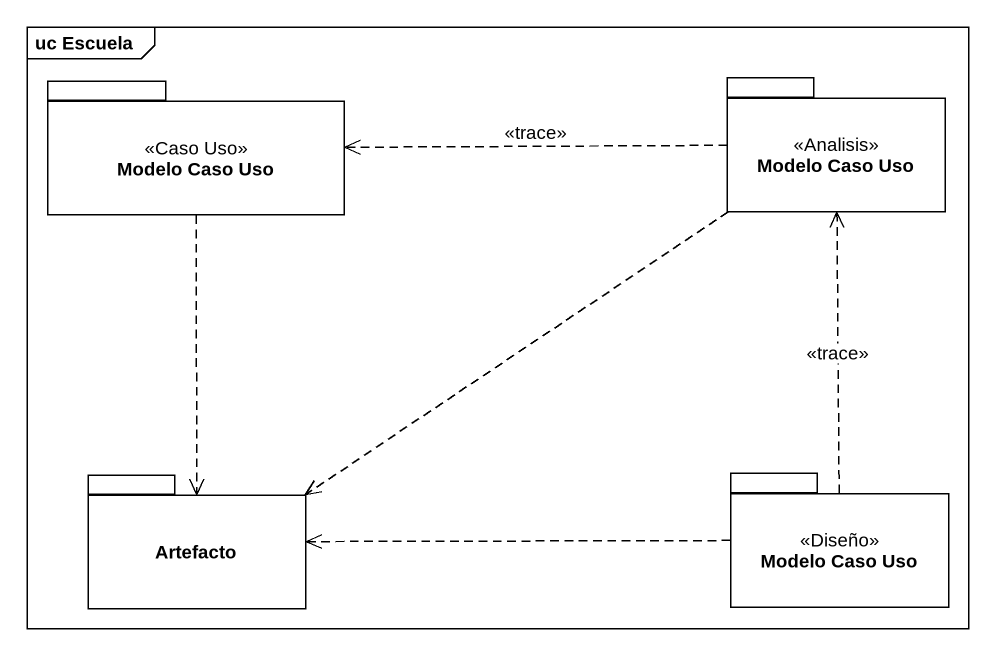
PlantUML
@startuml
mainframe uc Escuela
package "Modelo Caso Uso" as Modelo_Caso_Uso <<Caso Uso>> {
}
package "Modelo Caso Uso" as Modelo_Caso_Uso_2 <<Analisis>> {
}
package Artefacto {
}
package "Modelo Caso Uso" as Modelo_Caso_Uso_3 <<Diseño>> {
}
Modelo_Caso_Uso ..> Artefacto
Modelo_Caso_Uso_2 .left.> Modelo_Caso_Uso : <<trace>>
Modelo_Caso_Uso_2 ..> Artefacto
Modelo_Caso_Uso_3 .up.> Modelo_Caso_Uso_2 : <<trace>>
Modelo_Caso_Uso_3 .left.> Artefacto
@enduml
